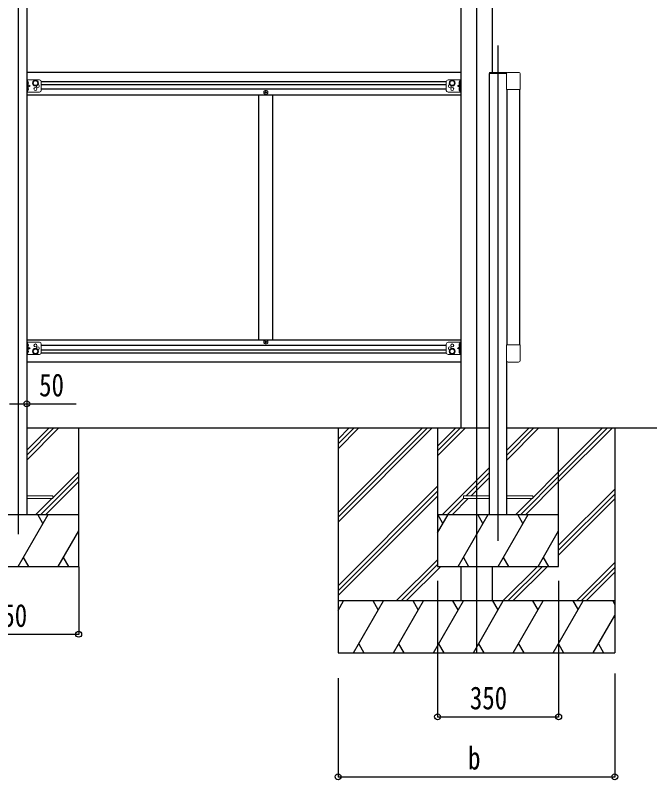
# Model space of a CAD drawing. Units: millimetres, scale not verified. Extents: x -10512 to 10512, y -7425 to 7425.
# Drawn here: x -598 to 1257, y -4677 to -2468 of the extents above; entities that cross this region are included whole.
import ezdxf
from ezdxf.enums import TextEntityAlignment as Align

# ---------------------------------------------------------------- set-up
doc = ezdxf.new("R2010")
doc.units = ezdxf.units.MM
doc.header["$LTSCALE"] = 30
for name, color, linetype in [('0-3_YKK_12', 2, 'Continuous'), ('0-5_YKK_A1', 4, 'Continuous'), ('0-6_YKK_D', 6, 'Continuous')]:
    doc.layers.add(name, color=color, linetype=linetype)
doc.layers.add('0-4_YKK_13', color=4, linetype='Continuous', lineweight=18)
doc.styles.add('ＭＳ ゴシック', font='')
doc.styles.get('ＭＳ ゴシック').set_extended_font_data('MS Gothic')

msp = doc.modelspace()

# ---------------------------------------------------------------- linework, layer by layer
at = {"layer": '0-3_YKK_12'}
for p, q in [((-589.36, -1540.6), (-589.36, -3967.45)), ((798.14, -3987.15), (798.14, -2555.45))]:
    msp.add_line(p, q, dxfattribs=at)
msp.add_lwpolyline([(735.64, -1136.18), (735.64, -4060.59), (735.64, -4310.59)], dxfattribs=at)
at = {"layer": '0-4_YKK_13'}
for p, q in [((823.14, -2633.59), (773.14, -2633.59)), ((773.14, -2636.59), (773.14, -2633.59)), ((822.51, -2636.59), (773.14, -2636.59)), ((822.14, -2638.59), (822.14, -2682.29)), ((823.14, -2633.59), (823.14, -2635.43)), ((856.64, -2633.09), (827.64, -2633.09)), ((862.14, -2682.29), (862.14, -2638.59)), ((-564.36, -2690.09), (-564.36, -2655.09)), ((-527.36, -2655.09), (-564.36, -2655.09)), ((-561.84, -2662.44), (-562.45, -2663.59)), ((-561.84, -2664.73), (-562.45, -2663.59)), ((-561.86, -2690.09), (-561.86, -2655.09)), ((-561.86, -2658.89), (-561.58, -2658.89)), ((-561.86, -2658.89), (-561.86, -2668.29)), ((-561.58, -2668.29), (-561.86, -2668.29)), ((-561.86, -2672.59), (-554.86, -2672.59)), ((-559.76, -2661.44), (-561.77, -2662.44)), ((-559.76, -2665.74), (-561.77, -2664.73)), ((-561.58, -2658.89), (-561.58, -2668.29)), ((-522.36, -2685.09), (-522.36, -2660.09)), ((648.44, -2685.09), (648.44, -2660.09)), ((653.44, -2655.09), (690.44, -2655.09)), ((687.94, -2672.59), (680.94, -2672.59)), ((685.83, -2661.44), (687.84, -2662.44)), ((685.83, -2665.74), (687.84, -2664.73)), ((687.94, -2658.89), (687.65, -2658.89)), ((687.65, -2658.89), (687.65, -2668.29)), ((687.65, -2668.29), (687.94, -2668.29)), ((687.91, -2662.44), (688.52, -2663.59)), ((687.91, -2664.73), (688.52, -2663.59)), ((687.94, -2690.09), (687.94, -2655.09)), ((687.94, -2658.89), (687.94, -2668.29)), ((690.44, -2690.09), (690.44, -2655.09)), ((-527.36, -2690.09), (-564.36, -2690.09)), ((-561.84, -2680.44), (-562.45, -2681.59)), ((-561.84, -2682.73), (-562.45, -2681.59)), ((-561.58, -2676.89), (-561.86, -2676.89)), ((-561.86, -2686.29), (-561.86, -2676.89)), ((-561.86, -2686.29), (-561.58, -2686.29)), ((-559.76, -2679.44), (-561.77, -2680.44)), ((-559.76, -2683.74), (-561.77, -2682.73)), ((-561.58, -2686.29), (-561.58, -2676.89)), ((128.14, -2691.59), (129.14, -2691.59)), ((653.44, -2690.09), (690.44, -2690.09)), ((685.83, -2679.44), (687.84, -2680.44)), ((685.83, -2683.74), (687.84, -2682.73)), ((687.65, -2676.89), (687.94, -2676.89)), ((687.65, -2686.29), (687.65, -2676.89)), ((687.94, -2686.29), (687.65, -2686.29)), ((687.91, -2680.44), (688.52, -2681.59)), ((687.91, -2682.73), (688.52, -2681.59)), ((687.94, -2686.29), (687.94, -2676.89)), ((822.14, -2682.29), (862.14, -2682.29)), ((-564.36, -3413.09), (-564.36, -3448.09)), ((-527.36, -3413.09), (-564.36, -3413.09)), ((-561.84, -3420.44), (-562.45, -3421.59)), ((-561.84, -3422.73), (-562.45, -3421.59)), ((-561.86, -3413.09), (-561.86, -3448.09)), ((-561.86, -3416.89), (-561.58, -3416.89)), ((-561.86, -3416.89), (-561.86, -3426.29)), ((-559.76, -3419.44), (-561.77, -3420.44)), ((-559.76, -3423.74), (-561.77, -3422.73)), ((-561.58, -3416.89), (-561.58, -3426.29)), ((-522.36, -3418.09), (-522.36, -3443.09)), ((128.14, -3411.59), (129.14, -3411.59)), ((648.44, -3418.09), (648.44, -3443.09)), ((653.44, -3413.09), (690.44, -3413.09)), ((685.83, -3419.44), (687.84, -3420.44)), ((685.83, -3423.74), (687.84, -3422.73)), ((687.94, -3416.89), (687.65, -3416.89)), ((687.65, -3416.89), (687.65, -3426.29)), ((687.91, -3420.44), (688.52, -3421.59)), ((687.91, -3422.73), (688.52, -3421.59)), ((687.94, -3413.09), (687.94, -3448.09)), ((687.94, -3416.89), (687.94, -3426.29)), ((690.44, -3413.09), (690.44, -3448.09)), ((822.14, -3420.89), (862.14, -3420.89)), ((822.14, -3464.59), (822.14, -3420.89)), ((862.14, -3420.89), (862.14, -3464.59)), ((-561.84, -3438.44), (-562.45, -3439.59)), ((-561.84, -3440.73), (-562.45, -3439.59)), ((-561.58, -3426.29), (-561.86, -3426.29)), ((-561.86, -3430.59), (-554.86, -3430.59)), ((-561.58, -3434.89), (-561.86, -3434.89)), ((-561.86, -3444.29), (-561.86, -3434.89)), ((-561.86, -3444.29), (-561.58, -3444.29)), ((-559.76, -3437.44), (-561.77, -3438.44)), ((-559.76, -3441.74), (-561.77, -3440.73)), ((-561.58, -3444.29), (-561.58, -3434.89)), ((687.94, -3430.59), (680.94, -3430.59)), ((685.83, -3437.44), (687.84, -3438.44)), ((685.83, -3441.74), (687.84, -3440.73)), ((687.65, -3426.29), (687.94, -3426.29)), ((687.65, -3434.89), (687.94, -3434.89)), ((687.65, -3444.29), (687.65, -3434.89)), ((687.94, -3444.29), (687.65, -3444.29)), ((687.91, -3438.44), (688.52, -3439.59)), ((687.91, -3440.73), (688.52, -3439.59)), ((687.94, -3444.29), (687.94, -3434.89)), ((-527.36, -3448.09), (-564.36, -3448.09)), ((653.44, -3448.09), (690.44, -3448.09)), ((856.64, -3470.09), (827.64, -3470.09)), ((-564.36, -3864.59), (-489.36, -3864.59)), ((773.14, -3864.59), (698.14, -3864.59)), ((823.14, -3856.59), (898.14, -3856.59))]:
    msp.add_line(p, q, dxfattribs=at)
for points in [[(-561.27, -2677.16), (-554.86, -2672.59), (-561.27, -2668.02)], [(687.34, -2677.16), (680.94, -2672.59), (687.34, -2668.02)], [(125.14, -2690.59), (124.14, -2690.59), (124.14, -2691.59), (125.14, -2691.59)], [(127.14, -2689.59), (127.14, -2688.59), (126.14, -2688.59), (126.14, -2689.59)], [(126.14, -2692.59), (126.14, -2693.59), (127.14, -2693.59), (127.14, -2692.59)], [(129.14, -2691.59), (129.14, -2690.59), (128.14, -2690.59)], [(125.14, -3412.59), (124.14, -3412.59), (124.14, -3411.59), (125.14, -3411.59)], [(126.14, -3410.59), (126.14, -3409.59), (127.14, -3409.59), (127.14, -3410.59)], [(127.14, -3413.59), (127.14, -3414.59), (126.14, -3414.59), (126.14, -3413.59)], [(129.14, -3411.59), (129.14, -3412.59), (128.14, -3412.59)], [(-561.27, -3426.02), (-554.86, -3430.59), (-561.27, -3435.16)], [(687.34, -3426.02), (680.94, -3430.59), (687.34, -3435.16)], [(-489.36, -3864.59), (-489.36, -3856.59), (-564.36, -3856.59)], [(698.14, -3864.59), (698.14, -3856.59), (773.14, -3856.59)], [(898.14, -3856.59), (898.14, -3864.59), (823.14, -3864.59)]]:
    msp.add_lwpolyline(points, dxfattribs=at)
for points in [[(-539.36, -2656.58), (-545.86, -2660.34), (-545.86, -2667.84), (-539.36, -2671.59), (-532.86, -2667.84), (-532.86, -2660.34)], [(665.44, -2656.58), (671.94, -2660.34), (671.94, -2667.84), (665.44, -2671.59), (658.94, -2667.84), (658.94, -2660.34)], [(-539.36, -3446.6), (-545.86, -3442.84), (-545.86, -3435.34), (-539.36, -3431.58), (-532.86, -3435.34), (-532.86, -3442.84)], [(665.44, -3446.6), (671.94, -3442.84), (671.94, -3435.34), (665.44, -3431.58), (658.94, -3435.34), (658.94, -3442.84)]]:
    msp.add_lwpolyline(points, close=True, dxfattribs=at)
for centre, radius in [((-539.36, -2664.09), 8.5), ((-539.36, -2664.09), 7.5), ((-539.36, -2664.09), 6.5), ((665.44, -2664.09), 8.5), ((665.44, -2664.09), 7.5), ((665.44, -2664.09), 6.5), ((-539.36, -2681.09), 4.25), ((126.64, -2691.09), 5.9), ((665.44, -2681.09), 4.25), ((-539.36, -3422.09), 4.25), ((126.64, -3412.09), 5.9), ((665.44, -3422.09), 4.25), ((-539.36, -3439.09), 8.5), ((-539.36, -3439.09), 7.5), ((-539.36, -3439.09), 6.5), ((665.44, -3439.09), 8.5), ((665.44, -3439.09), 7.5), ((665.44, -3439.09), 6.5)]:
    msp.add_circle(centre, radius, dxfattribs=at)
for centre, radius, start, end in [((827.64, -2638.59), 5.5, 90, 180), ((856.64, -2638.59), 5.5, 0, 90), ((-565.46, -2663.59), 6.1, 309.60193, 50.39807), ((-532.36, -2672.59), 4.25, 173.70569, 85.23923), ((-527.36, -2660.09), 5, 0, 90), ((653.44, -2660.09), 5, 90, 180), ((658.44, -2672.59), 4.25, 94.76077, 6.29431), ((691.54, -2663.59), 6.1, 129.60193, 230.39807), ((-565.46, -2681.59), 6.1, 309.60193, 50.39807), ((-527.36, -2685.09), 5, 270, 0), ((125.14, -2689.59), 1, 270, 0), ((125.14, -2692.59), 1, 0, 90), ((128.14, -2689.59), 1, 180, 270), ((128.14, -2692.59), 1, 90, 180), ((653.44, -2685.09), 5, 180, 270), ((691.54, -2681.59), 6.1, 129.60193, 230.39807), ((-565.46, -3421.59), 6.1, 309.60193, 50.39807), ((-527.36, -3418.09), 5, 0, 90), ((125.14, -3410.59), 1, 270, 0), ((125.14, -3413.59), 1, 0, 90), ((128.14, -3410.59), 1, 180, 270), ((128.14, -3413.59), 1, 90, 180), ((653.44, -3418.09), 5, 90, 180), ((691.54, -3421.59), 6.1, 129.60193, 230.39807), ((-565.46, -3439.59), 6.1, 309.60193, 50.39807), ((-532.36, -3430.59), 4.25, 274.76077, 186.29431), ((-527.36, -3443.09), 5, 270, 0), ((653.44, -3443.09), 5, 180, 270), ((658.44, -3430.59), 4.25, 353.70569, 265.23923), ((691.54, -3439.59), 6.1, 129.60193, 230.39807), ((827.64, -3464.59), 5.5, 180, 270), ((856.64, -3464.59), 5.5, 270, 0)]:
    msp.add_arc(centre, radius, start, end, dxfattribs=at)
at = {"layer": '0-5_YKK_A1'}
for p, q in [((690.44, -1531.59), (690.44, -3660.59)), ((780.84, -1531.59), (780.84, -2633.59)), ((-564.36, -1547.59), (-564.36, -3910.59)), ((690.44, -2633.59), (-564.36, -2633.59)), ((773.14, -3910.59), (773.14, -2636.59)), ((-522.39, -2659.59), (648.46, -2659.59)), ((-522.36, -2668.59), (648.44, -2668.59)), ((648.44, -2682.09), (-522.36, -2682.09)), ((823.14, -2682.29), (823.14, -3420.89)), ((861.14, -3420.89), (861.14, -2682.29)), ((-564.36, -2697.59), (690.44, -2697.59)), ((106.64, -3405.59), (106.64, -2697.59)), ((146.64, -3405.59), (146.64, -2697.59)), ((-564.36, -3405.59), (690.44, -3405.59)), ((-522.36, -3421.09), (648.44, -3421.09)), ((-522.39, -3443.59), (648.46, -3443.59)), ((-522.36, -3434.59), (648.44, -3434.59)), ((823.14, -3910.59), (823.14, -3467.75)), ((-564.36, -3469.59), (690.44, -3469.59)), ((-564.36, -3660.59), (773.14, -3660.59)), ((-564.36, -3753.35), (-471.6, -3660.59)), ((-564.36, -3739.21), (-485.74, -3660.59)), ((-564.36, -3725.07), (-499.88, -3660.59)), ((-414.36, -4060.59), (-414.36, -3660.59)), ((335.44, -3660.59), (335.44, -4310.59)), ((335.44, -3904.77), (579.61, -3660.59)), ((335.44, -3918.91), (593.76, -3660.59)), ((335.44, -3933.05), (607.9, -3660.59)), ((335.44, -3720.92), (395.77, -3660.59)), ((335.44, -3706.78), (381.62, -3660.59)), ((335.44, -3692.63), (367.48, -3660.59)), ((623.13, -3660.59), (623.13, -4060.59)), ((623.13, -3712.94), (675.48, -3660.59)), ((623.13, -3727.08), (689.63, -3660.59)), ((623.13, -3741.22), (703.77, -3660.59)), ((823.13, -3753.35), (915.9, -3660.59)), ((823.13, -3739.21), (901.76, -3660.59)), ((823.13, -3725.07), (887.62, -3660.59)), ((823.14, -3660.59), (1256.67, -3660.59)), ((973.13, -3815.85), (1128.4, -3660.59)), ((973.13, -3787.57), (1100.11, -3660.59)), ((973.13, -3801.71), (1114.26, -3660.59)), ((973.13, -4060.59), (973.13, -3660.59)), ((1135.44, -3660.59), (1135.44, -4310.59)), ((637.61, -3910.59), (773.13, -3775.07)), ((-489.37, -3862.2), (-414.36, -3787.2)), ((705.76, -3856.59), (773.13, -3789.21)), ((898.13, -3862.2), (973.13, -3787.2)), ((-523.61, -3910.59), (-414.36, -3801.34)), ((-509.47, -3910.59), (-414.36, -3815.49)), ((719.9, -3856.59), (773.13, -3803.35)), ((863.89, -3910.59), (973.13, -3801.34)), ((878.03, -3910.59), (973.13, -3815.49)), ((335.44, -4116.9), (623.13, -3829.2)), ((335.44, -4131.04), (623.13, -3843.34)), ((973.13, -3999.7), (1135.44, -3837.4)), ((-537.75, -3910.59), (-491.75, -3864.59)), ((335.44, -4145.18), (623.13, -3857.48)), ((651.75, -3910.59), (698.13, -3864.21)), ((665.9, -3910.59), (711.9, -3864.59)), ((849.75, -3910.59), (895.75, -3864.59)), ((973.13, -4013.84), (1135.44, -3851.54)), ((973.13, -4027.98), (1135.44, -3865.68)), ((-764.36, -3910.59), (-414.36, -3910.59)), ((-589.36, -4060.59), (-502.76, -3910.59)), ((-517.76, -3936.57), (-532.76, -3910.59)), ((623.13, -3910.59), (973.13, -3910.59)), ((623.13, -3963.7), (653.8, -3910.59)), ((638.8, -3936.57), (623.8, -3910.59)), ((682.67, -4060.59), (769.27, -3910.59)), ((754.27, -3936.57), (739.27, -3910.59)), ((798.14, -4060.59), (884.74, -3910.59)), ((869.74, -3936.57), (854.74, -3910.59)), ((-473.89, -4060.59), (-414.36, -3957.49)), ((913.61, -4060.59), (973.13, -3957.49)), ((-574.36, -4034.61), (-559.36, -4060.59)), ((-458.89, -4034.61), (-443.89, -4060.59)), ((503.88, -4160.59), (623.13, -4041.33)), ((697.67, -4034.61), (712.67, -4060.59)), ((813.14, -4034.61), (828.14, -4060.59)), ((928.61, -4034.61), (943.61, -4060.59)), ((-764.36, -4060.59), (-414.36, -4060.59)), ((518.02, -4160.59), (623.13, -4055.47)), ((532.16, -4160.59), (632.16, -4060.59)), ((623.13, -4060.59), (973.13, -4060.59)), ((690.44, -4060.59), (690.44, -4160.59)), ((780.84, -4060.59), (780.84, -4160.59)), ((812.24, -4160.59), (912.24, -4060.59)), ((826.39, -4160.59), (926.39, -4060.59)), ((840.53, -4160.59), (940.53, -4060.59)), ((1024.38, -4160.59), (1135.44, -4049.53)), ((1038.52, -4160.59), (1135.44, -4063.67)), ((1052.66, -4160.59), (1135.44, -4077.81)), ((1135.44, -4160.59), (335.44, -4160.59)), ((335.44, -4188.09), (351.31, -4160.59)), ((380.18, -4310.59), (466.78, -4160.59)), ((451.78, -4186.57), (436.78, -4160.59)), ((495.65, -4310.59), (582.25, -4160.59)), ((567.25, -4186.57), (552.25, -4160.59)), ((611.12, -4310.59), (697.72, -4160.59)), ((682.72, -4186.57), (667.72, -4160.59)), ((726.59, -4310.59), (813.19, -4160.59)), ((798.19, -4186.57), (783.19, -4160.59)), ((842.06, -4310.59), (928.66, -4160.59)), ((913.66, -4186.57), (898.66, -4160.59)), ((957.53, -4310.59), (1044.13, -4160.59)), ((1014.13, -4160.59), (1029.13, -4186.57)), ((1129.6, -4160.59), (1135.44, -4170.69)), ((1073, -4310.59), (1135.44, -4202.45)), ((395.18, -4284.61), (410.18, -4310.59)), ((510.65, -4284.61), (525.65, -4310.59)), ((626.12, -4284.61), (641.12, -4310.59)), ((741.59, -4284.61), (756.59, -4310.59)), ((857.06, -4284.61), (872.06, -4310.59)), ((972.53, -4284.61), (987.53, -4310.59)), ((1088, -4284.61), (1103, -4310.59)), ((335.44, -4310.59), (1135.44, -4310.59))]:
    msp.add_line(p, q, dxfattribs=at)
at = {"layer": '0-6_YKK_D'}
for p, q in [((-564.36, -3539.56), (-564.36, -3591.88)), ((-414.36, -4061.59), (-414.36, -4257.86)), ((623.14, -4102.38), (623.14, -4496.21)), ((973.14, -4102.38), (973.14, -4496.21)), ((-764.36, -4256.86), (-414.36, -4256.86)), ((1135.44, -4369.91), (1135.44, -4669.62)), ((335.44, -4384.13), (335.44, -4669.62)), ((623.14, -4495.21), (973.14, -4495.21)), ((335.44, -4668.62), (1135.44, -4668.62))]:
    msp.add_line(p, q, dxfattribs=at)
msp.add_lwpolyline([(-614.36, -3590.88), (-564.36, -3590.88), (-421.43, -3590.88)], dxfattribs=at)
for centre in [(-564.36, -3590.88), (-414.36, -4256.86), (623.14, -4495.21), (973.14, -4495.21), (335.44, -4668.62), (1135.44, -4668.62)]:
    msp.add_circle(centre, 8.5, dxfattribs=at)

# ---------------------------------------------------------------- texts
at = {"layer": '0-6_YKK_D', "style": 'ＭＳ ゴシック', "width": 0.8}
for s, p in [('50', (-528.7, -3589.21)), ('350', (-670.96, -4255.19)), ('350', (716.54, -4493.54)), ('b', (711.44, -4667.32))]:
    msp.add_text(s, height=65.98, dxfattribs=at).set_placement(p, align=Align.BOTTOM_LEFT)

doc.saveas('drawing.dxf')
